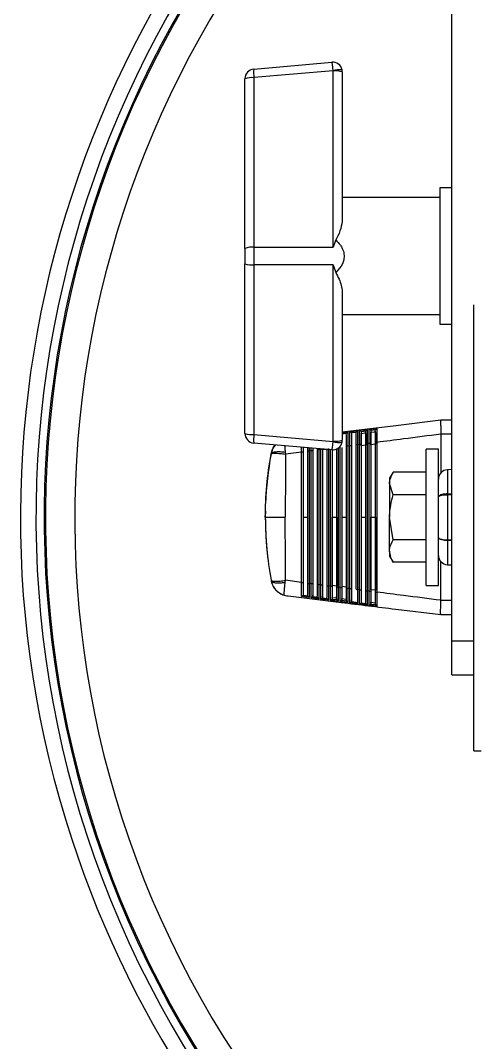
# Model space of a CAD drawing. Extents: x 2 to 136, y 1 to 99.
# Drawn here: x 122.19 to 125.12, y 41.92 to 48.48 of the extents above; entities that cross this region are included whole.
import ezdxf

# ---------------------------------------------------------------- set-up
doc = ezdxf.new("R2010")
doc.units = 0
doc.header["$MEASUREMENT"] = 0
doc.layers.add('OBJECT', color=7, linetype='CONTINUOUS')

msp = doc.modelspace()

# ---------------------------------------------------------------- linework, layer by layer
at = {"layer": 'OBJECT'}
for p, q in [((124.9586, 44.4974), (124.9586, 53.47)), ((123.6877, 48.1666), (124.1877, 48.2103)), ((124.1966, 48.1558), (123.6888, 48.1114)), ((124.1968, 47.0227), (124.1968, 48.1543)), ((123.6306, 47.0157), (123.6306, 48.1043)), ((123.6888, 48.1114), (123.6888, 47.0227)), ((124.2556, 48.148), (124.2556, 47.2026)), ((124.9586, 47.4037), (124.8806, 47.4037)), ((124.8806, 47.4037), (124.8806, 46.5287)), ((124.8806, 47.3412), (124.2556, 47.3412)), ((123.6306, 47.0157), (123.6306, 46.9168)), ((123.6888, 47.0227), (124.1968, 47.0227)), ((123.6306, 45.8282), (123.6306, 46.9168)), ((124.1968, 46.9098), (123.6888, 46.9098)), ((123.6888, 46.9098), (123.6888, 45.8211)), ((124.1968, 45.7782), (124.1968, 46.9098)), ((124.2556, 46.7299), (124.2556, 45.7845)), ((125.0986, 43.79), (125.0986, 46.6536)), ((124.2556, 46.5912), (124.8806, 46.5912)), ((124.8806, 46.5287), (124.9586, 46.5287)), ((124.2556, 45.8374), (124.598, 45.8796)), ((124.598, 45.8796), (124.8866, 45.915)), ((124.8866, 45.915), (124.9586, 45.915)), ((124.8866, 45.915), (124.8866, 45.915)), ((123.6888, 45.8211), (124.1966, 45.7767)), ((124.2814, 45.8268), (124.2556, 45.8235)), ((124.2812, 45.8249), (124.2814, 45.8268)), ((124.3434, 45.8349), (124.3141, 45.8311)), ((124.315, 45.8268), (124.315, 45.8198)), ((124.3432, 45.8332), (124.3434, 45.8349)), ((124.4053, 45.8429), (124.3762, 45.8391)), ((124.377, 45.835), (124.377, 45.8274)), ((124.377, 45.8274), (124.4052, 45.8309)), ((124.4052, 45.8414), (124.4053, 45.8429)), ((124.4052, 45.8309), (124.4052, 45.8414)), ((124.4673, 45.8509), (124.4383, 45.8471)), ((124.439, 45.8432), (124.439, 45.835)), ((124.439, 45.835), (124.4672, 45.8385)), ((124.4672, 45.8495), (124.4673, 45.8509)), ((124.4672, 45.8385), (124.4672, 45.8495)), ((124.8866, 45.8234), (124.8866, 45.8233)), ((124.9586, 45.8234), (124.8866, 45.8234)), ((124.8866, 45.8233), (124.8866, 45.5741)), ((124.1877, 45.7222), (123.6877, 45.7659)), ((124.0338, 45.7125), (124.0337, 45.7357)), ((124.0559, 45.716), (124.0558, 45.7337)), ((124.0665, 45.7328), (124.0664, 45.7141)), ((124.0958, 45.7204), (124.0958, 45.7302)), ((124.1052, 45.7294), (124.1053, 45.7224)), ((124.3039, 45.748), (124.2913, 45.7464)), ((124.3658, 45.7561), (124.3533, 45.7544)), ((124.4058, 45.7516), (124.3765, 45.7484)), ((124.4278, 45.7641), (124.4154, 45.7624)), ((124.4678, 45.7584), (124.4385, 45.7552)), ((124.8716, 45.7275), (124.7936, 45.7275)), ((124.7936, 44.8525), (124.7936, 45.7275)), ((124.8716, 44.8525), (124.8716, 45.7275)), ((123.7982, 45.6943), (123.7987, 45.6967)), ((123.8896, 45.7079), (123.891, 45.6947)), ((123.9939, 45.708), (123.891, 45.6947)), ((124.0559, 45.716), (124.0433, 45.7144)), ((124.1179, 45.724), (124.1053, 45.7224)), ((124.1577, 45.7248), (124.1286, 45.7217)), ((124.9586, 45.5954), (124.9295, 45.5944)), ((124.5809, 45.5787), (124.5586, 45.54)), ((124.5586, 45.54), (124.5586, 45.5065)), ((124.7936, 45.5787), (124.5809, 45.5787)), ((124.9295, 45.5944), (124.9295, 45.4396)), ((124.5809, 45.4343), (124.5586, 45.5065)), ((124.5586, 45.5065), (124.5586, 45.29)), ((124.7936, 45.4343), (124.5809, 45.4343)), ((124.9295, 45.4396), (124.9586, 45.4398)), ((124.9586, 45.4349), (124.9295, 45.4347)), ((124.9295, 45.4347), (124.9295, 45.1453)), ((124.0042, 45.29), (124.034, 45.29)), ((124.1902, 45.29), (124.2201, 45.29)), ((124.2521, 45.29), (124.2821, 45.29)), ((124.3761, 45.29), (124.4062, 45.29)), ((124.438, 45.29), (124.4682, 45.29)), ((124.5809, 45.1457), (124.5586, 45.29)), ((124.5586, 45.0735), (124.5586, 45.29)), ((124.7936, 45.1457), (124.5809, 45.1457)), ((124.9295, 45.1453), (124.9586, 45.1451)), ((124.9586, 45.1401), (124.9295, 45.1404)), ((124.9295, 45.1404), (124.9295, 44.9856)), ((124.5586, 45.0735), (124.5586, 45.04)), ((124.5586, 45.04), (124.5809, 45.0013)), ((124.8866, 44.7567), (124.8866, 45.0059)), ((124.7936, 45.0013), (124.5809, 45.0013)), ((124.9295, 44.9856), (124.9586, 44.9846)), ((123.7982, 44.8857), (123.7987, 44.8833)), ((123.8896, 44.8721), (123.891, 44.8853)), ((123.9939, 44.872), (123.891, 44.8853)), ((124.0559, 44.864), (124.0433, 44.8656)), ((124.1179, 44.856), (124.1053, 44.8576)), ((124.1799, 44.848), (124.1673, 44.8496)), ((124.2197, 44.8486), (124.1905, 44.8517)), ((124.2419, 44.84), (124.2293, 44.8416)), ((124.2817, 44.8419), (124.2525, 44.8451)), ((124.3039, 44.832), (124.2913, 44.8336)), ((124.3658, 44.8239), (124.3533, 44.8256)), ((124.4278, 44.8159), (124.4154, 44.8176)), ((124.4678, 44.8216), (124.4385, 44.8248)), ((124.7936, 44.8525), (124.8716, 44.8525)), ((123.8642, 44.7971), (123.8642, 44.7971)), ((123.8824, 44.79), (123.8915, 44.7877)), ((124.0038, 44.7897), (124.0335, 44.7858)), ((124.0658, 44.7815), (124.0955, 44.7776)), ((124.067, 44.7866), (124.067, 44.7906)), ((124.1279, 44.7733), (124.1575, 44.7694)), ((124.129, 44.7782), (124.129, 44.783)), ((124.19, 44.7651), (124.2194, 44.7613)), ((124.191, 44.7698), (124.191, 44.7754)), ((124.191, 44.7754), (124.2192, 44.7719)), ((124.2192, 44.7719), (124.2192, 44.7633)), ((124.2521, 44.757), (124.2814, 44.7532)), ((124.253, 44.7615), (124.253, 44.7678)), ((124.253, 44.7678), (124.2812, 44.7643)), ((124.2812, 44.7643), (124.2812, 44.7551)), ((124.3141, 44.7489), (124.3434, 44.7451)), ((124.315, 44.7532), (124.315, 44.7602)), ((124.439, 44.7368), (124.439, 44.745)), ((124.439, 44.745), (124.4672, 44.7415)), ((124.8866, 44.7565), (124.8866, 44.7567)), ((124.9586, 44.7565), (124.8866, 44.7565)), ((124.3762, 44.7409), (124.4053, 44.7371)), ((124.4383, 44.7328), (124.4673, 44.7291)), ((124.4672, 44.7415), (124.4672, 44.7305)), ((124.598, 44.7004), (124.8866, 44.665)), ((124.8866, 44.665), (124.9586, 44.665)), ((124.8866, 44.665), (124.8866, 44.665)), ((124.9586, 44.4974), (125.0986, 44.4974)), ((124.9586, 44.278), (124.9586, 44.4974)), ((124.9586, 44.278), (125.0986, 44.278)), ((125.0986, 43.79), (125.1466, 43.79))]:
    msp.add_line(p, q, dxfattribs=at)
for centre, radius, start, end in [((128.8466, 45.29), 6.655, 125.7481, 198.09222), ((128.8466, 45.29), 6.555, 126.37982, 288.09222), ((128.8466, 45.29), 6.5028, 126.71932, 288.09222), ((128.8466, 45.29), 6.4944, 126.7749, 288.09222), ((128.8466, 45.29), 6.3069, 128.05888, 288.09222), ((128.8466, 45.29), 6.655, 198.09222, 30.43444), ((123.6931, 48.1043), 0.0625, 95, 180), ((123.9089, 48.1433), 0.2224, 173.99844, 188.25902), ((124.1931, 48.148), 0.0625, 11.81001, 95), ((124.2358, 48.0396), 0.1227, 81.34978, 108.65032), ((124.1893, 48.1543), 0.0075, 0, 11.81001), ((124.212, 48.0169), 0.1382, 71.61704, 96.33099), ((124.1931, 48.148), 0.0625, 0, 11.81001), ((123.6751, 47.9807), 0.1313, 84.03739, 109.80574), ((123.6751, 46.8921), 0.1313, 84.03776, 109.80565), ((123.6751, 47.0404), 0.1313, 250.19417, 275.96298), ((123.6751, 45.9518), 0.1313, 250.19462, 275.96197), ((123.6931, 45.8282), 0.0625, 180, 265), ((123.9089, 45.7892), 0.2224, 171.74097, 186.00156), ((123.9167, 45.675), 0.12, 138.94747, 169.58626), ((124.1931, 45.7845), 0.0625, 265, 348.18999), ((124.1893, 45.7782), 0.0075, 348.18999, 0), ((124.2358, 45.8929), 0.1227, 251.34981, 278.65038), ((124.212, 45.9156), 0.1382, 263.66775, 288.38422), ((124.1931, 45.7845), 0.0625, 348.18999, 0), ((124.2892, 45.7333), 0.0133, 80.8346, 123.62705), ((124.3064, 45.7333), 0.015, 57.9288, 99.90933), ((124.3512, 45.7415), 0.0131, 80.7441, 124.1001), ((124.3684, 45.7415), 0.0148, 57.4671, 100.02301), ((124.4132, 45.7496), 0.013, 80.65623, 124.56659), ((124.4304, 45.7497), 0.0146, 57.01252, 100.13674), ((124.4753, 45.7578), 0.0128, 80.56125, 125.03625), ((126.0116, 45.29), 2.25, 169.58626, 177.74124), ((123.9965, 45.6922), 0.016, 60.26534, 99.32152), ((124.0411, 45.7006), 0.014, 81.22671, 121.69586), ((124.0585, 45.7005), 0.0158, 59.78833, 99.44601), ((124.1032, 45.7088), 0.0138, 81.12557, 122.18513), ((124.1205, 45.7087), 0.0156, 59.31364, 99.56857), ((124.9316, 45.5345), 0.06, 92, 180), ((125.1852, 45.4371), 0.2557, 179.44986, 180.55014), ((126.0116, 45.29), 2.25, 179.0318, 186.81127), ((125.1852, 45.1429), 0.2557, 179.44986, 180.55014), ((124.9316, 45.0455), 0.06, 180, 268), ((123.9167, 44.905), 0.12, 190.41374, 244.07816), ((123.9965, 44.8878), 0.016, 260.67474, 299.7384), ((124.0411, 44.8794), 0.014, 238.30414, 278.77329), ((124.0585, 44.8795), 0.0158, 260.55399, 300.21167), ((124.1032, 44.8712), 0.0138, 237.81487, 278.87443), ((124.1205, 44.8713), 0.0156, 260.43143, 300.68636), ((124.1652, 44.8631), 0.0136, 237.33596, 278.96915), ((124.1825, 44.8631), 0.0153, 260.3116, 301.15482), ((124.2272, 44.8549), 0.0134, 236.84512, 279.07294), ((124.2445, 44.8549), 0.0152, 260.20339, 301.61375), ((124.2892, 44.8467), 0.0133, 236.37295, 279.1654), ((124.3064, 44.8467), 0.015, 260.0879, 302.07705), ((124.3512, 44.8385), 0.0131, 235.8999, 279.2559), ((124.3684, 44.8385), 0.0148, 259.97162, 302.5352), ((124.4132, 44.8304), 0.013, 235.43341, 279.34377), ((124.4304, 44.8303), 0.0146, 259.86914, 302.9816), ((124.4753, 44.8222), 0.0128, 234.96375, 279.43875)]:
    msp.add_arc(centre, radius, start, end, dxfattribs=at)
for centre, major_axis, ratio, start_param, end_param in [((124.1931, 48.148), (-0.0054, 0.0623), 0.067136, 4.831246, 6.283185), ((123.6931, 46.9662), (0, 0.5), 0.008776, 1.457627, 1.683965), ((124.139, 45.29), (0, 2.2013), 0.008727, 4.511889, 4.912889), ((124.1931, 45.7845), (0.0054, 0.0623), 0.067136, 3.141593, 4.593532), ((124.201, 45.29), (0, 2.2046), 0.008727, 4.508493, 4.912379), ((124.2713, 45.29), (0, 2.2072), 0.008727, 1.366399, 1.775193), ((124.263, 45.29), (0, 2.2078), 0.008727, 4.505106, 4.919672), ((124.3333, 45.29), (0, 2.2105), 0.008727, 1.363019, 1.778574), ((124.325, 45.29), (0, 2.2111), 0.008727, 4.501727, 4.923051), ((124.3953, 45.29), (0, 2.2137), 0.008727, 1.359646, 1.781947), ((124.387, 45.29), (0, 2.2143), 0.008727, 4.498356, 4.926421), ((124.4573, 45.29), (0, 2.217), 0.008727, 1.356281, 1.785312), ((124.449, 45.29), (0, 2.2176), 0.008727, 4.494993, 4.929785), ((124.0233, 45.29), (0, 2.1942), 0.008727, 1.380004, 1.761588), ((124.015, 45.29), (0, 2.1948), 0.008727, 4.518704, 4.906074), ((124.0853, 45.29), (0, 2.1975), 0.008727, 1.376591, 1.765002), ((124.077, 45.29), (0, 2.1981), 0.008727, 4.515292, 4.909486), ((124.1473, 45.29), (0, 2.2007), 0.008727, 1.373185, 1.768407), ((124.2093, 45.29), (0, 2.204), 0.008727, 1.373501, 1.771804)]:
    msp.add_ellipse(centre, major_axis=major_axis, ratio=ratio, start_param=start_param, end_param=end_param, dxfattribs=at)
for points, knots in [([(124.2556, 47.2026), (124.253, 47.1835), (124.2477, 47.1443), (124.2303, 47.097), (124.215, 47.074), (124.213, 47.071)], [0, 0, 0, 0, 0.454625, 0.927986, 1, 1, 1, 1]), ([(124.213, 47.071), (124.2077, 47.0552), (124.2023, 47.0392), (124.1969, 47.023), (124.1968, 47.0227)], [0, 0, 0, 0, 0.982725, 1, 1, 1, 1]), ([(124.213, 47.071), (124.2237, 47.0601), (124.2402, 47.0433), (124.2583, 47.012), (124.2684, 46.9797), (124.2665, 46.9452), (124.2517, 46.9039), (124.2308, 46.8782), (124.2138, 46.8623), (124.213, 46.8615)], [0, 0, 0, 0, 0.190458, 0.293194, 0.446601, 0.600718, 0.707922, 0.98553, 1, 1, 1, 1]), ([(124.1968, 46.9098), (124.1969, 46.9095), (124.2023, 46.8933), (124.2077, 46.8773), (124.213, 46.8615)], [0, 0, 0, 0, 0.01728, 1, 1, 1, 1]), ([(124.213, 46.8615), (124.2207, 46.8472), (124.2426, 46.8064), (124.2547, 46.7606), (124.2555, 46.733), (124.2556, 46.7299)], [0, 0, 0, 0, 0.324578, 0.922743, 1, 1, 1, 1]), ([(124.4278, 45.8556), (124.4344, 45.8565), (124.4505, 45.8586), (124.4665, 45.8606), (124.4759, 45.8619)], [0, 0, 0, 0, 0.412559, 1, 1, 1, 1]), ([(124.4759, 45.8619), (124.4759, 45.8618), (124.4749, 45.8615), (124.4728, 45.8604), (124.4701, 45.8578), (124.4681, 45.8543), (124.4676, 45.852), (124.4673, 45.8509)], [0, 0, 0, 0, 0.007749, 0.250693, 0.570356, 0.807216, 1, 1, 1, 1]), ([(124.4759, 45.8619), (124.4759, 45.8612), (124.476, 45.859), (124.4762, 45.8508), (124.4766, 45.831), (124.477, 45.8012), (124.4773, 45.7794), (124.4774, 45.7705)], [0, 0, 0, 0, 0.0597752, 0.2071601, 0.5014107, 0.7959341, 1, 1, 1, 1]), ([(124.8866, 45.915), (124.8863, 45.9136), (124.8858, 45.9109), (124.8859, 45.8901), (124.8867, 45.8604), (124.8867, 45.8355), (124.8866, 45.8234)], [0, 0, 0, 0, 0.253584, 0.507164, 0.760847, 1, 1, 1, 1]), ([(124.2556, 45.8332), (124.2576, 45.8335), (124.2691, 45.835), (124.2805, 45.8364), (124.2899, 45.8377)], [0, 0, 0, 0, 0.17624, 1, 1, 1, 1]), ([(124.2818, 45.7444), (124.2818, 45.7562), (124.2817, 45.78), (124.2815, 45.8088), (124.2813, 45.8196), (124.2812, 45.8249)], [0, 0, 0, 0, 0.336461, 0.673002, 1, 1, 1, 1]), ([(124.2899, 45.8377), (124.2899, 45.8377), (124.2892, 45.8374), (124.2872, 45.8364), (124.2846, 45.8339), (124.2823, 45.8304), (124.2817, 45.8279), (124.2814, 45.8268)], [0, 0, 0, 0, 0.0079497, 0.1892667, 0.5350694, 0.7932451, 1, 1, 1, 1]), ([(124.2899, 45.8377), (124.2899, 45.837), (124.29, 45.8344), (124.2902, 45.8252), (124.2906, 45.8043), (124.291, 45.7747), (124.2912, 45.7541), (124.2913, 45.7464)], [0, 0, 0, 0, 0.058943, 0.211284, 0.515533, 0.820091, 1, 1, 1, 1]), ([(124.3039, 45.748), (124.3038, 45.7545), (124.3037, 45.7741), (124.3036, 45.8035), (124.3036, 45.826), (124.3037, 45.8359), (124.3038, 45.8388), (124.3038, 45.8395)], [0, 0, 0, 0, 0.151845, 0.458695, 0.765102, 0.940995, 1, 1, 1, 1]), ([(124.3038, 45.8395), (124.3104, 45.8404), (124.3265, 45.8425), (124.3425, 45.8445), (124.3519, 45.8458)], [0, 0, 0, 0, 0.412496, 1, 1, 1, 1]), ([(124.3141, 45.8311), (124.3136, 45.8321), (124.3125, 45.8343), (124.3097, 45.8371), (124.3067, 45.8388), (124.3046, 45.8394), (124.3039, 45.8395), (124.3038, 45.8395)], [0, 0, 0, 0, 0.20748, 0.460446, 0.790801, 0.991849, 1, 1, 1, 1]), ([(124.3141, 45.8311), (124.3141, 45.8311), (124.3146, 45.8299), (124.315, 45.8285), (124.315, 45.827), (124.315, 45.8268)], [0, 0, 0, 0, 0.022524, 0.828115, 1, 1, 1, 1]), ([(124.315, 45.8268), (124.3149, 45.8213), (124.3147, 45.8105), (124.3145, 45.7815), (124.3144, 45.7578), (124.3144, 45.746)], [0, 0, 0, 0, 0.332714, 0.665367, 1, 1, 1, 1]), ([(124.3439, 45.7523), (124.3438, 45.7642), (124.3438, 45.7879), (124.3435, 45.8171), (124.3433, 45.8278), (124.3432, 45.8332)], [0, 0, 0, 0, 0.332168, 0.664412, 1, 1, 1, 1]), ([(124.3519, 45.8458), (124.3519, 45.8458), (124.3511, 45.8455), (124.3491, 45.8444), (124.3464, 45.8419), (124.3442, 45.8384), (124.3436, 45.836), (124.3434, 45.8349)], [0, 0, 0, 0, 0.0078825, 0.2106168, 0.547452, 0.7981673, 1, 1, 1, 1]), ([(124.3519, 45.8458), (124.3519, 45.8451), (124.352, 45.8426), (124.3522, 45.8338), (124.3526, 45.8133), (124.353, 45.7835), (124.3532, 45.7625), (124.3533, 45.7544)], [0, 0, 0, 0, 0.0592181, 0.2098317, 0.5105953, 0.8116536, 1, 1, 1, 1]), ([(124.3658, 45.7561), (124.3658, 45.7625), (124.3657, 45.7821), (124.3655, 45.8114), (124.3656, 45.8341), (124.3657, 45.8441), (124.3658, 45.8469), (124.3658, 45.8476)], [0, 0, 0, 0, 0.150135, 0.453531, 0.756488, 0.940721, 1, 1, 1, 1]), ([(124.3658, 45.8476), (124.3724, 45.8484), (124.3885, 45.8505), (124.4045, 45.8526), (124.4139, 45.8538)], [0, 0, 0, 0, 0.412531, 1, 1, 1, 1]), ([(124.3762, 45.8391), (124.3757, 45.8401), (124.3746, 45.8423), (124.3718, 45.8451), (124.3688, 45.8469), (124.3667, 45.8475), (124.3659, 45.8476), (124.3658, 45.8476)], [0, 0, 0, 0, 0.203485, 0.450054, 0.7731, 0.99194, 1, 1, 1, 1]), ([(124.3762, 45.8391), (124.3765, 45.838), (124.377, 45.8366), (124.377, 45.8352), (124.377, 45.835)], [0, 0, 0, 0, 0.8359793, 1, 1, 1, 1]), ([(124.377, 45.835), (124.3769, 45.8297), (124.3767, 45.8193), (124.3765, 45.7903), (124.3764, 45.7662), (124.3764, 45.754)], [0, 0, 0, 0, 0.328437, 0.656814, 1, 1, 1, 1]), ([(124.3765, 45.7484), (124.3765, 45.7637), (124.3766, 45.7919), (124.3768, 45.8162), (124.377, 45.8254), (124.377, 45.8274)], [0, 0, 0, 0, 0.478248, 0.883044, 1, 1, 1, 1]), ([(124.4059, 45.7603), (124.4058, 45.7722), (124.4058, 45.7958), (124.4055, 45.8253), (124.4053, 45.8359), (124.4052, 45.8414)], [0, 0, 0, 0, 0.328087, 0.656252, 1, 1, 1, 1]), ([(124.4052, 45.8309), (124.4053, 45.8231), (124.4055, 45.8076), (124.4057, 45.7778), (124.4057, 45.7582), (124.4058, 45.7516)], [0, 0, 0, 0, 0.397555, 0.795054, 1, 1, 1, 1]), ([(124.4139, 45.8538), (124.4139, 45.8538), (124.413, 45.8535), (124.4109, 45.8524), (124.4083, 45.8499), (124.4061, 45.8464), (124.4056, 45.844), (124.4053, 45.8429)], [0, 0, 0, 0, 0.007814, 0.231079, 0.559206, 0.802814, 1, 1, 1, 1]), ([(124.4139, 45.8538), (124.4139, 45.8532), (124.414, 45.8509), (124.4142, 45.8423), (124.4146, 45.8222), (124.415, 45.7924), (124.4153, 45.771), (124.4154, 45.7624)], [0, 0, 0, 0, 0.059496, 0.20846, 0.505894, 0.803609, 1, 1, 1, 1]), ([(124.4278, 45.7641), (124.4278, 45.7705), (124.4276, 45.7901), (124.4275, 45.8193), (124.4276, 45.8422), (124.4277, 45.8522), (124.4278, 45.855), (124.4278, 45.8556)], [0, 0, 0, 0, 0.148505, 0.448597, 0.748256, 0.940445, 1, 1, 1, 1]), ([(124.4383, 45.8471), (124.4378, 45.8481), (124.4368, 45.8501), (124.4344, 45.8528), (124.4314, 45.8548), (124.429, 45.8555), (124.4279, 45.8556), (124.4278, 45.8556)], [0, 0, 0, 0, 0.199293, 0.397083, 0.700898, 0.992019, 1, 1, 1, 1]), ([(124.4383, 45.8471), (124.4386, 45.846), (124.439, 45.8447), (124.439, 45.8434), (124.439, 45.8432)], [0, 0, 0, 0, 0.843623, 1, 1, 1, 1]), ([(124.439, 45.8432), (124.4389, 45.8381), (124.4387, 45.828), (124.4385, 45.7991), (124.4384, 45.7746), (124.4384, 45.7619)], [0, 0, 0, 0, 0.324373, 0.648691, 1, 1, 1, 1]), ([(124.4385, 45.7552), (124.4385, 45.7681), (124.4386, 45.794), (124.4388, 45.8204), (124.4389, 45.8313), (124.439, 45.835)], [0, 0, 0, 0, 0.396562, 0.793191, 1, 1, 1, 1]), ([(124.4679, 45.7683), (124.4679, 45.7801), (124.4678, 45.8038), (124.4676, 45.8335), (124.4674, 45.844), (124.4672, 45.8495)], [0, 0, 0, 0, 0.324207, 0.64849, 1, 1, 1, 1]), ([(124.4672, 45.8385), (124.4673, 45.831), (124.4675, 45.8159), (124.4677, 45.7858), (124.4678, 45.7657), (124.4678, 45.7584)], [0, 0, 0, 0, 0.390005, 0.779955, 1, 1, 1, 1]), ([(124.8866, 45.8233), (124.8073, 45.813), (124.6709, 45.7954), (124.5345, 45.7778), (124.4774, 45.7705)], [0, 0, 0, 0, 0.58145, 1, 1, 1, 1]), ([(123.7987, 45.6967), (123.8014, 45.7074), (123.8068, 45.7284), (123.82, 45.7455), (123.8265, 45.7538)], [0, 0, 0, 0, 0.512701, 1, 1, 1, 1]), ([(123.8853, 45.7486), (123.8857, 45.745), (123.8868, 45.7334), (123.8884, 45.7183), (123.8896, 45.7079)], [0, 0, 0, 0, 0.3127589, 1, 1, 1, 1]), ([(123.9939, 45.708), (123.9939, 45.7146), (123.9938, 45.7258), (123.9938, 45.7353), (123.9938, 45.7392)], [0, 0, 0, 0, 0.5944, 1, 1, 1, 1]), ([(124.0046, 45.7382), (124.0046, 45.7368), (124.0045, 45.7275), (124.0045, 45.7159), (124.0045, 45.7061)], [0, 0, 0, 0, 0.1545801, 1, 1, 1, 1]), ([(124.043, 45.7348), (124.043, 45.7337), (124.0431, 45.7275), (124.0432, 45.7203), (124.0433, 45.7144)], [0, 0, 0, 0, 0.178084, 1, 1, 1, 1]), ([(124.1673, 45.7304), (124.1673, 45.7239), (124.1674, 45.6912), (124.1676, 45.553), (124.1677, 45.3417), (124.1676, 45.0792), (124.1674, 44.9261), (124.1673, 44.8496)], [0, 0, 0, 0, 0.022568, 0.112852, 0.474885, 0.737443, 1, 1, 1, 1]), ([(124.2201, 45.29), (124.2201, 45.3491), (124.2201, 45.4974), (124.2198, 45.6435), (124.2197, 45.7314)], [0, 0, 0, 0, 0.399041, 1, 1, 1, 1]), ([(124.2293, 45.7384), (124.2293, 45.7319), (124.2294, 45.6992), (124.2296, 45.5611), (124.2297, 45.3472), (124.2297, 45.0791), (124.2294, 44.9208), (124.2293, 44.8416)], [0, 0, 0, 0, 0.02216, 0.110812, 0.466297, 0.733148, 1, 1, 1, 1]), ([(124.2419, 44.84), (124.2419, 44.8465), (124.2418, 44.8792), (124.2416, 45.0173), (124.2414, 45.2317), (124.2415, 45.5009), (124.2418, 45.6603), (124.2419, 45.74)], [0, 0, 0, 0, 0.022079, 0.110409, 0.464597, 0.732299, 1, 1, 1, 1]), ([(124.2913, 45.7464), (124.2913, 45.7399), (124.2914, 45.7073), (124.2916, 45.5692), (124.2918, 45.3527), (124.2917, 45.0791), (124.2914, 44.9154), (124.2913, 44.8336)], [0, 0, 0, 0, 0.021766, 0.108843, 0.45801, 0.729005, 1, 1, 1, 1]), ([(124.3039, 44.832), (124.3039, 44.8385), (124.3038, 44.8711), (124.3036, 45.0092), (124.3034, 45.2262), (124.3035, 45.5009), (124.3037, 45.6657), (124.3039, 45.748)], [0, 0, 0, 0, 0.0216885, 0.1084547, 0.456373, 0.7281864, 1, 1, 1, 1]), ([(124.3533, 45.7544), (124.3533, 45.7479), (124.3534, 45.7153), (124.3536, 45.5773), (124.3538, 45.3582), (124.3537, 45.079), (124.3535, 44.91), (124.3533, 44.8256)], [0, 0, 0, 0, 0.021386, 0.106942, 0.450009, 0.725004, 1, 1, 1, 1]), ([(124.3658, 44.8239), (124.3658, 44.8305), (124.3658, 44.8631), (124.3656, 45.001), (124.3654, 45.2207), (124.3655, 45.501), (124.3657, 45.671), (124.3658, 45.7561)], [0, 0, 0, 0, 0.021311, 0.106568, 0.448432, 0.724216, 1, 1, 1, 1]), ([(124.3765, 45.7484), (124.3763, 45.6551), (124.3761, 45.5033), (124.3761, 45.3493), (124.3761, 45.29)], [0, 0, 0, 0, 0.61478, 1, 1, 1, 1]), ([(124.4062, 45.29), (124.4062, 45.3492), (124.4061, 45.5043), (124.4059, 45.6571), (124.4058, 45.7516)], [0, 0, 0, 0, 0.38188, 1, 1, 1, 1]), ([(124.4154, 45.7624), (124.4154, 45.7559), (124.4154, 45.7233), (124.4156, 45.5855), (124.4158, 45.3637), (124.4158, 45.079), (124.4155, 44.9047), (124.4154, 44.8176)], [0, 0, 0, 0, 0.021019, 0.105106, 0.44228, 0.72114, 1, 1, 1, 1]), ([(124.4278, 44.8159), (124.4278, 44.8225), (124.4278, 44.8551), (124.4275, 44.9929), (124.4273, 45.2152), (124.4274, 45.501), (124.4277, 45.6764), (124.4278, 45.7641)], [0, 0, 0, 0, 0.0209466, 0.1047452, 0.4407597, 0.7203798, 1, 1, 1, 1]), ([(124.4385, 45.7552), (124.4383, 45.6619), (124.4381, 45.5079), (124.4381, 45.3516), (124.438, 45.29)], [0, 0, 0, 0, 0.605765, 1, 1, 1, 1]), ([(124.4682, 45.29), (124.4682, 45.3688), (124.4682, 45.5263), (124.4679, 45.6811), (124.4678, 45.7584)], [0, 0, 0, 0, 0.500491, 1, 1, 1, 1]), ([(124.4774, 45.7705), (124.4774, 45.7639), (124.4774, 45.7314), (124.4777, 45.5936), (124.4779, 45.3691), (124.4778, 45.0789), (124.4775, 44.8993), (124.4774, 44.8095)], [0, 0, 0, 0, 0.0206636, 0.1033312, 0.4348087, 0.7174044, 1, 1, 1, 1]), ([(123.7616, 45.29), (123.7632, 45.3578), (123.7662, 45.4934), (123.7876, 45.6273), (123.7982, 45.6943)], [0, 0, 0, 0, 0.5, 1, 1, 1, 1]), ([(123.7982, 45.6943), (123.7998, 45.6961), (123.8031, 45.6998), (123.8246, 45.7015), (123.8552, 45.7), (123.8793, 45.6964), (123.891, 45.6947)], [0, 0, 0, 0, 0.24117, 0.5, 0.758828, 1, 1, 1, 1]), ([(123.7987, 45.6967), (123.8004, 45.6997), (123.8041, 45.7058), (123.8251, 45.7109), (123.8549, 45.712), (123.8783, 45.7092), (123.8896, 45.7079)], [0, 0, 0, 0, 0.241561, 0.499999, 0.758437, 1, 1, 1, 1]), ([(123.891, 45.6947), (123.8907, 45.6282), (123.8901, 45.4941), (123.89, 45.3584), (123.89, 45.29)], [0, 0, 0, 0, 0.496376, 1, 1, 1, 1]), ([(123.9939, 44.872), (123.9939, 44.8786), (123.9939, 44.9113), (123.9937, 45.0498), (123.9935, 45.2536), (123.9936, 45.5007), (123.9938, 45.6389), (123.9939, 45.708)], [0, 0, 0, 0, 0.0237916, 0.1189728, 0.500647, 0.7503236, 1, 1, 1, 1]), ([(124.0433, 45.7144), (124.0433, 45.7078), (124.0433, 45.6751), (124.0435, 45.5367), (124.0437, 45.3308), (124.0436, 45.0792), (124.0434, 44.9368), (124.0433, 44.8656)], [0, 0, 0, 0, 0.02343, 0.117164, 0.493037, 0.746519, 1, 1, 1, 1]), ([(124.0559, 44.864), (124.0559, 44.8705), (124.0559, 44.9033), (124.0557, 45.0416), (124.0555, 45.2481), (124.0556, 45.5008), (124.0558, 45.6443), (124.0559, 45.716)], [0, 0, 0, 0, 0.023339, 0.116711, 0.491126, 0.745563, 1, 1, 1, 1]), ([(124.1053, 45.7224), (124.1053, 45.7158), (124.1053, 45.6831), (124.1056, 45.5448), (124.1057, 45.3362), (124.1056, 45.0792), (124.1054, 44.9315), (124.1053, 44.8576)], [0, 0, 0, 0, 0.022991, 0.114969, 0.483793, 0.741896, 1, 1, 1, 1]), ([(124.1179, 44.856), (124.1179, 44.8625), (124.1178, 44.8952), (124.1176, 45.0335), (124.1175, 45.2426), (124.1176, 45.5008), (124.1178, 45.6496), (124.1179, 45.724)], [0, 0, 0, 0, 0.022904, 0.114532, 0.481956, 0.740978, 1, 1, 1, 1]), ([(124.1799, 44.848), (124.1799, 44.8545), (124.1798, 44.8872), (124.1796, 45.0254), (124.1795, 45.2372), (124.1795, 45.4978), (124.1798, 45.6489), (124.1799, 45.7229)], [0, 0, 0, 0, 0.0227202, 0.1136151, 0.4780939, 0.7443049, 1, 1, 1, 1]), ([(124.5586, 45.5065), (124.5586, 45.5082), (124.559, 45.5326), (124.5704, 45.5565), (124.5809, 45.5787)], [0, 0, 0, 0, 0.0702143, 1, 1, 1, 1]), ([(124.5586, 45.29), (124.5586, 45.2934), (124.559, 45.3422), (124.5704, 45.3899), (124.5809, 45.4343)], [0, 0, 0, 0, 0.070214, 1, 1, 1, 1]), ([(124.9295, 45.4396), (124.9266, 45.4395), (124.917, 45.4393), (124.9011, 45.4375), (124.8849, 45.4335), (124.8742, 45.4278), (124.8716, 45.4233), (124.8716, 45.4209), (124.8716, 45.4209)], [0, 0, 0, 0, 0.093063, 0.311107, 0.536525, 0.766297, 0.99553, 1, 1, 1, 1]), ([(124.8716, 45.4209), (124.8716, 45.4209), (124.8716, 45.4212), (124.8717, 45.4219), (124.8724, 45.4235), (124.8755, 45.4265), (124.8849, 45.4302), (124.9011, 45.4331), (124.917, 45.4345), (124.9266, 45.4346), (124.9295, 45.4347)], [0, 0, 0, 0, 0.004468, 0.036716, 0.090607, 0.234341, 0.463859, 0.689062, 0.906977, 1, 1, 1, 1]), ([(123.7616, 45.29), (123.7634, 45.29), (123.7671, 45.29), (123.7965, 45.29), (123.8395, 45.29), (123.8736, 45.29), (123.89, 45.29)], [0, 0, 0, 0, 0.240773, 0.5, 0.759226, 1, 1, 1, 1]), ([(123.7616, 45.29), (123.7632, 45.2222), (123.7662, 45.0866), (123.7876, 44.9527), (123.7982, 44.8857)], [0, 0, 0, 0, 0.5, 1, 1, 1, 1]), ([(123.891, 44.8853), (123.8907, 44.9518), (123.8901, 45.0859), (123.89, 45.2216), (123.89, 45.29)], [0, 0, 0, 0, 0.496376, 1, 1, 1, 1]), ([(124.1905, 44.8517), (124.1904, 44.9455), (124.1902, 45.0907), (124.1902, 45.2378), (124.1902, 45.29)], [0, 0, 0, 0, 0.645444, 1, 1, 1, 1]), ([(124.2201, 45.29), (124.2201, 45.2308), (124.2201, 45.0826), (124.2198, 44.9365), (124.2197, 44.8486)], [0, 0, 0, 0, 0.399041, 1, 1, 1, 1]), ([(124.4385, 44.8248), (124.4383, 44.9181), (124.4381, 45.0721), (124.4381, 45.2284), (124.438, 45.29)], [0, 0, 0, 0, 0.605766, 1, 1, 1, 1]), ([(124.4682, 45.29), (124.4682, 45.2112), (124.4682, 45.0537), (124.4679, 44.8989), (124.4678, 44.8216)], [0, 0, 0, 0, 0.500491, 1, 1, 1, 1]), ([(124.5586, 45.0735), (124.5589, 45.0792), (124.5599, 45.1036), (124.5718, 45.1274), (124.5809, 45.1457)], [0, 0, 0, 0, 0.231849, 1, 1, 1, 1]), ([(124.9295, 45.1404), (124.9266, 45.1405), (124.917, 45.1407), (124.9011, 45.1425), (124.8849, 45.1465), (124.8742, 45.1522), (124.8716, 45.1567), (124.8716, 45.1591), (124.8716, 45.1591)], [0, 0, 0, 0, 0.093063, 0.311107, 0.536525, 0.766297, 0.99553, 1, 1, 1, 1]), ([(124.8716, 45.1591), (124.8716, 45.1591), (124.8716, 45.1588), (124.8717, 45.1581), (124.8724, 45.1565), (124.8755, 45.1535), (124.8849, 45.1498), (124.9011, 45.1468), (124.917, 45.1455), (124.9266, 45.1454), (124.9295, 45.1453)], [0, 0, 0, 0, 0.004468, 0.036716, 0.090607, 0.234341, 0.463859, 0.689062, 0.906977, 1, 1, 1, 1]), ([(124.5809, 45.0013), (124.5782, 45.0063), (124.565, 45.0298), (124.5614, 45.0542), (124.5586, 45.0735)], [0, 0, 0, 0, 0.211001, 1, 1, 1, 1]), ([(123.7982, 44.8857), (123.7998, 44.8839), (123.8031, 44.8802), (123.8246, 44.8785), (123.8552, 44.88), (123.8793, 44.8836), (123.891, 44.8853)], [0, 0, 0, 0, 0.24117, 0.5, 0.758828, 1, 1, 1, 1]), ([(123.7987, 44.8833), (123.8004, 44.8803), (123.8041, 44.8742), (123.8251, 44.8691), (123.8549, 44.868), (123.8783, 44.8708), (123.8896, 44.8721)], [0, 0, 0, 0, 0.24156, 0.499999, 0.758437, 1, 1, 1, 1]), ([(123.7987, 44.8833), (123.8015, 44.8726), (123.8072, 44.8513), (123.8264, 44.824), (123.8515, 44.8019), (123.8721, 44.794), (123.8824, 44.79)], [0, 0, 0, 0, 0.250001, 0.499999, 0.750001, 1, 1, 1, 1]), ([(124.0045, 44.8739), (124.0045, 44.8619), (124.0046, 44.838), (124.0048, 44.8107), (124.0049, 44.7998), (124.005, 44.795)], [0, 0, 0, 0, 0.36119, 0.722456, 1, 1, 1, 1]), ([(123.8824, 44.79), (123.8824, 44.7927), (123.8824, 44.7982), (123.8839, 44.8169), (123.8862, 44.8416), (123.8885, 44.862), (123.8896, 44.8721)], [0, 0, 0, 0, 0.25, 0.5, 0.75, 1, 1, 1, 1]), ([(123.9938, 44.7816), (123.9938, 44.7824), (123.9938, 44.7856), (123.9937, 44.7963), (123.9936, 44.8193), (123.9938, 44.8483), (123.9939, 44.8667), (123.9939, 44.872)], [0, 0, 0, 0, 0.057678, 0.219414, 0.543376, 0.867765, 1, 1, 1, 1]), ([(124.0332, 44.7884), (124.0333, 44.7946), (124.0335, 44.807), (124.0337, 44.836), (124.0338, 44.8577), (124.0338, 44.8675)], [0, 0, 0, 0, 0.352894, 0.705725, 1, 1, 1, 1]), ([(124.0433, 44.8656), (124.0432, 44.8591), (124.043, 44.8395), (124.0426, 44.8099), (124.0422, 44.7884), (124.042, 44.7787), (124.0419, 44.7759), (124.0419, 44.7751)], [0, 0, 0, 0, 0.16013, 0.483002, 0.805362, 0.942123, 1, 1, 1, 1]), ([(124.0558, 44.7733), (124.0558, 44.7741), (124.0558, 44.7772), (124.0557, 44.7875), (124.0556, 44.8101), (124.0557, 44.8393), (124.0559, 44.8582), (124.0559, 44.864)], [0, 0, 0, 0, 0.057935, 0.217495, 0.53703, 0.856978, 1, 1, 1, 1]), ([(124.0664, 44.8659), (124.0665, 44.854), (124.0665, 44.8301), (124.0667, 44.8024), (124.0669, 44.7915), (124.067, 44.7866)], [0, 0, 0, 0, 0.355595, 0.711266, 1, 1, 1, 1]), ([(124.0952, 44.78), (124.0953, 44.786), (124.0955, 44.798), (124.0957, 44.827), (124.0958, 44.8492), (124.0958, 44.8596)], [0, 0, 0, 0, 0.347531, 0.695004, 1, 1, 1, 1]), ([(124.1053, 44.8576), (124.1052, 44.8511), (124.105, 44.8315), (124.1046, 44.802), (124.1042, 44.7802), (124.104, 44.7705), (124.1039, 44.7676), (124.1039, 44.7668)], [0, 0, 0, 0, 0.158034, 0.476674, 0.794816, 0.94186, 1, 1, 1, 1]), ([(124.1178, 44.765), (124.1178, 44.7658), (124.1178, 44.7687), (124.1176, 44.7788), (124.1176, 44.801), (124.1177, 44.8303), (124.1179, 44.8497), (124.1179, 44.856)], [0, 0, 0, 0, 0.058197, 0.215687, 0.531014, 0.846742, 1, 1, 1, 1]), ([(124.1284, 44.8579), (124.1285, 44.846), (124.1285, 44.8221), (124.1287, 44.7941), (124.1289, 44.7832), (124.129, 44.7782)], [0, 0, 0, 0, 0.3503156, 0.7007065, 1, 1, 1, 1]), ([(124.1572, 44.7716), (124.1573, 44.7775), (124.1575, 44.7891), (124.1577, 44.8181), (124.1578, 44.8407), (124.1578, 44.8516)], [0, 0, 0, 0, 0.342467, 0.684876, 1, 1, 1, 1]), ([(124.1673, 44.8496), (124.1672, 44.8431), (124.167, 44.8235), (124.1666, 44.7941), (124.1662, 44.7721), (124.166, 44.7622), (124.1659, 44.7594), (124.1659, 44.7586)], [0, 0, 0, 0, 0.156042, 0.470657, 0.78478, 0.941595, 1, 1, 1, 1]), ([(124.1798, 44.7568), (124.1798, 44.7576), (124.1798, 44.7604), (124.1796, 44.7701), (124.1796, 44.7919), (124.1797, 44.8214), (124.1798, 44.8412), (124.1799, 44.848)], [0, 0, 0, 0, 0.058463, 0.213981, 0.525305, 0.837021, 1, 1, 1, 1]), ([(124.1904, 44.85), (124.1904, 44.838), (124.1905, 44.8142), (124.1907, 44.7859), (124.1909, 44.775), (124.191, 44.7698)], [0, 0, 0, 0, 0.345327, 0.690724, 1, 1, 1, 1]), ([(124.1905, 44.8517), (124.1906, 44.8373), (124.1907, 44.8099), (124.1909, 44.7864), (124.191, 44.7771), (124.191, 44.7754)], [0, 0, 0, 0, 0.4771531, 0.9078133, 1, 1, 1, 1]), ([(124.2192, 44.7719), (124.2193, 44.7803), (124.2195, 44.7971), (124.2197, 44.8261), (124.2197, 44.8439), (124.2197, 44.8486)], [0, 0, 0, 0, 0.423013, 0.845962, 1, 1, 1, 1]), ([(124.2192, 44.7633), (124.2193, 44.769), (124.2195, 44.7802), (124.2197, 44.8092), (124.2198, 44.8323), (124.2198, 44.8436)], [0, 0, 0, 0, 0.337674, 0.675297, 1, 1, 1, 1]), ([(124.2293, 44.8416), (124.2292, 44.8351), (124.229, 44.8155), (124.2286, 44.7861), (124.2282, 44.7639), (124.228, 44.754), (124.2279, 44.7512), (124.2279, 44.7504)], [0, 0, 0, 0, 0.154143, 0.464926, 0.775221, 0.941326, 1, 1, 1, 1]), ([(124.2418, 44.7486), (124.2418, 44.7494), (124.2417, 44.7521), (124.2416, 44.7615), (124.2416, 44.7828), (124.2417, 44.8124), (124.2418, 44.8327), (124.2419, 44.84)], [0, 0, 0, 0, 0.05873, 0.212373, 0.519885, 0.827778, 1, 1, 1, 1]), ([(124.2524, 44.842), (124.2524, 44.8301), (124.2525, 44.8062), (124.2527, 44.7776), (124.2529, 44.7667), (124.253, 44.7615)], [0, 0, 0, 0, 0.340601, 0.681276, 1, 1, 1, 1]), ([(124.2812, 44.7643), (124.2813, 44.7725), (124.2815, 44.7889), (124.2817, 44.8182), (124.2817, 44.8366), (124.2817, 44.8419)], [0, 0, 0, 0, 0.414011, 0.827965, 1, 1, 1, 1]), ([(124.2812, 44.7551), (124.2813, 44.7605), (124.2815, 44.7714), (124.2817, 44.8003), (124.2818, 44.8238), (124.2818, 44.8356)], [0, 0, 0, 0, 0.333137, 0.666225, 1, 1, 1, 1]), ([(124.2913, 44.8336), (124.2912, 44.8271), (124.291, 44.8075), (124.2906, 44.7782), (124.2902, 44.7558), (124.29, 44.7459), (124.2899, 44.743), (124.2899, 44.7423)], [0, 0, 0, 0, 0.152334, 0.459462, 0.76611, 0.941055, 1, 1, 1, 1]), ([(124.3038, 44.7405), (124.3038, 44.7412), (124.3037, 44.7438), (124.3036, 44.7529), (124.3036, 44.7738), (124.3037, 44.8036), (124.3038, 44.8242), (124.3039, 44.832)], [0, 0, 0, 0, 0.059003, 0.210856, 0.514735, 0.818981, 1, 1, 1, 1]), ([(124.3144, 44.834), (124.3144, 44.8221), (124.3145, 44.7983), (124.3147, 44.7694), (124.3149, 44.7586), (124.315, 44.7532)], [0, 0, 0, 0, 0.336124, 0.67232, 1, 1, 1, 1]), ([(124.3533, 44.8256), (124.3533, 44.8191), (124.353, 44.7996), (124.3526, 44.7703), (124.3522, 44.7477), (124.352, 44.7377), (124.3519, 44.7349), (124.3519, 44.7342)], [0, 0, 0, 0, 0.150604, 0.454244, 0.75741, 0.94078, 1, 1, 1, 1]), ([(124.3658, 44.7324), (124.3658, 44.7331), (124.3657, 44.7355), (124.3656, 44.7444), (124.3655, 44.7649), (124.3656, 44.7947), (124.3658, 44.8158), (124.3658, 44.8239)], [0, 0, 0, 0, 0.059275, 0.20942, 0.509832, 0.810598, 1, 1, 1, 1]), ([(124.3764, 44.826), (124.3764, 44.8142), (124.3765, 44.7904), (124.3767, 44.7611), (124.3769, 44.7504), (124.377, 44.745)], [0, 0, 0, 0, 0.331872, 0.663815, 1, 1, 1, 1]), ([(124.4052, 44.7386), (124.4053, 44.7437), (124.4055, 44.7538), (124.4058, 44.7827), (124.4058, 44.807), (124.4059, 44.8197)], [0, 0, 0, 0, 0.324746, 0.649449, 1, 1, 1, 1]), ([(124.4154, 44.8176), (124.4153, 44.8111), (124.415, 44.7916), (124.4146, 44.7623), (124.4143, 44.7395), (124.414, 44.7296), (124.4139, 44.7268), (124.4139, 44.7262)], [0, 0, 0, 0, 0.148954, 0.44926, 0.749099, 0.940502, 1, 1, 1, 1]), ([(124.4278, 44.7244), (124.4278, 44.725), (124.4277, 44.7273), (124.4276, 44.7359), (124.4275, 44.756), (124.4276, 44.7859), (124.4278, 44.8074), (124.4278, 44.8159)], [0, 0, 0, 0, 0.059552, 0.208065, 0.505161, 0.802605, 1, 1, 1, 1]), ([(124.4384, 44.8181), (124.4384, 44.8062), (124.4385, 44.7825), (124.4387, 44.7529), (124.4389, 44.7423), (124.439, 44.7368)], [0, 0, 0, 0, 0.32783, 0.655736, 1, 1, 1, 1]), ([(124.4385, 44.8248), (124.4385, 44.8119), (124.4386, 44.786), (124.4388, 44.7596), (124.4389, 44.7487), (124.439, 44.745)], [0, 0, 0, 0, 0.396565, 0.793191, 1, 1, 1, 1]), ([(124.4672, 44.7415), (124.4673, 44.749), (124.4675, 44.7641), (124.4677, 44.7942), (124.4678, 44.8143), (124.4678, 44.8216)], [0, 0, 0, 0, 0.390007, 0.779955, 1, 1, 1, 1]), ([(124.4672, 44.7305), (124.4673, 44.7354), (124.4675, 44.7451), (124.4678, 44.7739), (124.4678, 44.7986), (124.4679, 44.8117)], [0, 0, 0, 0, 0.320862, 0.64168, 1, 1, 1, 1]), ([(124.4774, 44.8095), (124.4773, 44.8031), (124.4771, 44.7836), (124.4767, 44.7544), (124.4763, 44.7314), (124.476, 44.7215), (124.4759, 44.7188), (124.4759, 44.7181)], [0, 0, 0, 0, 0.147377, 0.444495, 0.741153, 0.940222, 1, 1, 1, 1]), ([(124.8866, 44.7567), (124.8073, 44.767), (124.6709, 44.7846), (124.5345, 44.8022), (124.4774, 44.8095)], [0, 0, 0, 0, 0.58145, 1, 1, 1, 1]), ([(123.8915, 44.7877), (123.8972, 44.787), (123.9256, 44.7834), (124.045, 44.7687), (124.2748, 44.7402), (124.4819, 44.7147), (124.598, 44.7004)], [0, 0, 0, 0, 0.024148, 0.120739, 0.507103, 1, 1, 1, 1]), ([(123.9938, 44.7816), (123.9939, 44.7816), (123.9942, 44.7816), (123.9959, 44.7821), (123.9986, 44.7836), (124.0018, 44.7864), (124.0032, 44.7887), (124.0038, 44.7897)], [0, 0, 0, 0, 0.008657, 0.099987, 0.471205, 0.763092, 1, 1, 1, 1]), ([(124.0419, 44.7751), (124.0353, 44.776), (124.0193, 44.7781), (124.0033, 44.7803), (123.9938, 44.7816)], [0, 0, 0, 0, 0.412316, 1, 1, 1, 1]), ([(124.005, 44.795), (124.0049, 44.7937), (124.0047, 44.7918), (124.004, 44.7902), (124.0038, 44.7897)], [0, 0, 0, 0, 0.730763, 1, 1, 1, 1]), ([(124.0335, 44.7858), (124.0335, 44.7861), (124.0333, 44.787), (124.0333, 44.7878), (124.0332, 44.7884)], [0, 0, 0, 0, 0.349987, 1, 1, 1, 1]), ([(124.0335, 44.7858), (124.0339, 44.7846), (124.0347, 44.782), (124.0373, 44.7783), (124.0399, 44.7762), (124.0415, 44.7753), (124.0419, 44.7751), (124.0419, 44.7751)], [0, 0, 0, 0, 0.229436, 0.521608, 0.905438, 0.991724, 1, 1, 1, 1]), ([(124.0558, 44.7733), (124.0559, 44.7733), (124.0563, 44.7733), (124.0581, 44.7738), (124.0608, 44.7753), (124.0639, 44.7782), (124.0653, 44.7805), (124.0658, 44.7815)], [0, 0, 0, 0, 0.008536, 0.122926, 0.4857892, 0.7693096, 1, 1, 1, 1]), ([(124.1039, 44.7668), (124.0973, 44.7677), (124.0813, 44.7699), (124.0652, 44.772), (124.0558, 44.7733)], [0, 0, 0, 0, 0.412358, 1, 1, 1, 1]), ([(124.067, 44.7866), (124.0669, 44.7852), (124.0667, 44.7835), (124.066, 44.7819), (124.0658, 44.7815)], [0, 0, 0, 0, 0.75054, 1, 1, 1, 1]), ([(124.0955, 44.7776), (124.0954, 44.7778), (124.0953, 44.7786), (124.0953, 44.7795), (124.0952, 44.78)], [0, 0, 0, 0, 0.324274, 1, 1, 1, 1]), ([(124.0955, 44.7776), (124.0958, 44.7764), (124.0966, 44.7738), (124.0991, 44.7702), (124.1017, 44.768), (124.1035, 44.7671), (124.1039, 44.7669), (124.1039, 44.7668)], [0, 0, 0, 0, 0.2232536, 0.5062654, 0.880289, 0.9917919, 1, 1, 1, 1]), ([(124.1178, 44.765), (124.1179, 44.765), (124.1184, 44.7651), (124.1202, 44.7656), (124.1231, 44.7672), (124.1261, 44.77), (124.1274, 44.7723), (124.1279, 44.7733)], [0, 0, 0, 0, 0.008433, 0.145046, 0.499698, 0.775229, 1, 1, 1, 1]), ([(124.1659, 44.7586), (124.1593, 44.7595), (124.1433, 44.7616), (124.1272, 44.7637), (124.1178, 44.765)], [0, 0, 0, 0, 0.412395, 1, 1, 1, 1]), ([(124.129, 44.7782), (124.1289, 44.7769), (124.1287, 44.7752), (124.1281, 44.7736), (124.1279, 44.7733)], [0, 0, 0, 0, 0.771753, 1, 1, 1, 1]), ([(124.1575, 44.7694), (124.1574, 44.7696), (124.1573, 44.7704), (124.1573, 44.7711), (124.1572, 44.7716)], [0, 0, 0, 0, 0.29366, 1, 1, 1, 1]), ([(124.1575, 44.7694), (124.1578, 44.7683), (124.1585, 44.7657), (124.161, 44.7621), (124.1635, 44.7598), (124.1654, 44.7589), (124.1659, 44.7586), (124.1659, 44.7586)], [0, 0, 0, 0, 0.217451, 0.491745, 0.856153, 0.991891, 1, 1, 1, 1]), ([(124.1798, 44.7568), (124.1799, 44.7568), (124.1805, 44.7569), (124.1824, 44.7574), (124.1853, 44.759), (124.1882, 44.7619), (124.1894, 44.7641), (124.19, 44.7651)], [0, 0, 0, 0, 0.008342, 0.166408, 0.512984, 0.780874, 1, 1, 1, 1]), ([(124.2279, 44.7504), (124.2213, 44.7513), (124.2053, 44.7534), (124.1892, 44.7555), (124.1798, 44.7568)], [0, 0, 0, 0, 0.41243, 1, 1, 1, 1]), ([(124.191, 44.7698), (124.1909, 44.7685), (124.1908, 44.7669), (124.1901, 44.7654), (124.19, 44.7651)], [0, 0, 0, 0, 0.794597, 1, 1, 1, 1]), ([(124.2194, 44.7613), (124.2194, 44.7614), (124.2193, 44.7621), (124.2193, 44.7628), (124.2192, 44.7633)], [0, 0, 0, 0, 0.25722, 1, 1, 1, 1]), ([(124.2194, 44.7613), (124.2197, 44.7601), (124.2204, 44.7576), (124.2228, 44.7541), (124.2254, 44.7517), (124.2273, 44.7507), (124.2279, 44.7505), (124.2279, 44.7504)], [0, 0, 0, 0, 0.211941, 0.478013, 0.832962, 0.991973, 1, 1, 1, 1]), ([(124.2418, 44.7486), (124.2419, 44.7486), (124.2426, 44.7487), (124.2445, 44.7493), (124.2475, 44.7509), (124.2503, 44.7538), (124.2515, 44.756), (124.2521, 44.757)], [0, 0, 0, 0, 0.008233, 0.187013, 0.525641, 0.786181, 1, 1, 1, 1]), ([(124.2899, 44.7423), (124.2833, 44.7432), (124.2673, 44.7453), (124.2512, 44.7474), (124.2418, 44.7486)], [0, 0, 0, 0, 0.41246, 1, 1, 1, 1]), ([(124.253, 44.7615), (124.2529, 44.7602), (124.2528, 44.7587), (124.2522, 44.7573), (124.2521, 44.757)], [0, 0, 0, 0, 0.819139, 1, 1, 1, 1]), ([(124.2814, 44.7532), (124.2814, 44.7533), (124.2813, 44.7539), (124.2813, 44.7546), (124.2812, 44.7551)], [0, 0, 0, 0, 0.214082, 1, 1, 1, 1]), ([(124.2814, 44.7532), (124.2817, 44.7521), (124.2823, 44.7496), (124.2846, 44.7461), (124.2872, 44.7436), (124.2892, 44.7426), (124.2899, 44.7423), (124.2899, 44.7423)], [0, 0, 0, 0, 0.206752, 0.464953, 0.810741, 0.992055, 1, 1, 1, 1]), ([(124.3038, 44.7405), (124.3039, 44.7405), (124.3046, 44.7406), (124.3067, 44.7411), (124.3097, 44.7429), (124.3125, 44.7457), (124.3136, 44.7479), (124.3141, 44.7489)], [0, 0, 0, 0, 0.0081525, 0.2069117, 0.5377719, 0.7912795, 1, 1, 1, 1]), ([(124.315, 44.7532), (124.3149, 44.752), (124.3148, 44.7505), (124.3142, 44.7491), (124.3141, 44.7489)], [0, 0, 0, 0, 0.845365, 1, 1, 1, 1]), ([(124.3434, 44.7451), (124.3436, 44.744), (124.3442, 44.7416), (124.3464, 44.7381), (124.3491, 44.7356), (124.3511, 44.7345), (124.3519, 44.7342), (124.3519, 44.7342)], [0, 0, 0, 0, 0.201833, 0.452562, 0.789377, 0.992118, 1, 1, 1, 1]), ([(124.377, 44.745), (124.3769, 44.7438), (124.3768, 44.7423), (124.3763, 44.741), (124.3762, 44.7409)], [0, 0, 0, 0, 0.873667, 1, 1, 1, 1]), ([(124.8866, 44.665), (124.8863, 44.6664), (124.8858, 44.6691), (124.8859, 44.6899), (124.8867, 44.7196), (124.8867, 44.7445), (124.8866, 44.7565)], [0, 0, 0, 0, 0.253584, 0.507164, 0.760847, 1, 1, 1, 1]), ([(124.3519, 44.7342), (124.3453, 44.7351), (124.3293, 44.7372), (124.3132, 44.7393), (124.3038, 44.7405)], [0, 0, 0, 0, 0.412498, 1, 1, 1, 1]), ([(124.3658, 44.7324), (124.3659, 44.7324), (124.3669, 44.7325), (124.3692, 44.7332), (124.3722, 44.7352), (124.3747, 44.7379), (124.3757, 44.7399), (124.3762, 44.7409)], [0, 0, 0, 0, 0.008059, 0.282727, 0.593807, 0.796111, 1, 1, 1, 1]), ([(124.4139, 44.7262), (124.4073, 44.727), (124.3913, 44.7291), (124.3752, 44.7312), (124.3658, 44.7324)], [0, 0, 0, 0, 0.412523, 1, 1, 1, 1]), ([(124.4053, 44.7371), (124.4053, 44.7371), (124.4053, 44.7377), (124.4053, 44.7382), (124.4052, 44.7386)], [0, 0, 0, 0, 0.098574, 1, 1, 1, 1]), ([(124.4053, 44.7371), (124.4056, 44.736), (124.4061, 44.7336), (124.4083, 44.7301), (124.4109, 44.7276), (124.413, 44.7265), (124.4139, 44.7262), (124.4139, 44.7262)], [0, 0, 0, 0, 0.197186, 0.440795, 0.768922, 0.992182, 1, 1, 1, 1]), ([(124.4278, 44.7244), (124.4279, 44.7244), (124.429, 44.7245), (124.4314, 44.7252), (124.4344, 44.7272), (124.4368, 44.7299), (124.4378, 44.7319), (124.4383, 44.7328)], [0, 0, 0, 0, 0.007982, 0.299103, 0.602918, 0.800707, 1, 1, 1, 1]), ([(124.4759, 44.7181), (124.4693, 44.719), (124.4533, 44.7211), (124.4372, 44.7231), (124.4278, 44.7244)], [0, 0, 0, 0, 0.412558, 1, 1, 1, 1]), ([(124.439, 44.7368), (124.4389, 44.7356), (124.4388, 44.7342), (124.4383, 44.733), (124.4383, 44.7328)], [0, 0, 0, 0, 0.90406, 1, 1, 1, 1]), ([(124.4673, 44.7291), (124.4673, 44.7291), (124.4673, 44.7296), (124.4673, 44.73), (124.4672, 44.7305)], [0, 0, 0, 0, 0.020199, 1, 1, 1, 1]), ([(124.4673, 44.7291), (124.4676, 44.728), (124.4681, 44.7256), (124.4701, 44.7222), (124.4728, 44.7196), (124.4749, 44.7185), (124.4759, 44.7182), (124.4759, 44.7181)], [0, 0, 0, 0, 0.1927825, 0.4296397, 0.7493092, 0.9922513, 1, 1, 1, 1])]:
    msp.add_open_spline(points, degree=3, knots=knots, dxfattribs=at)

doc.saveas('drawing.dxf')
